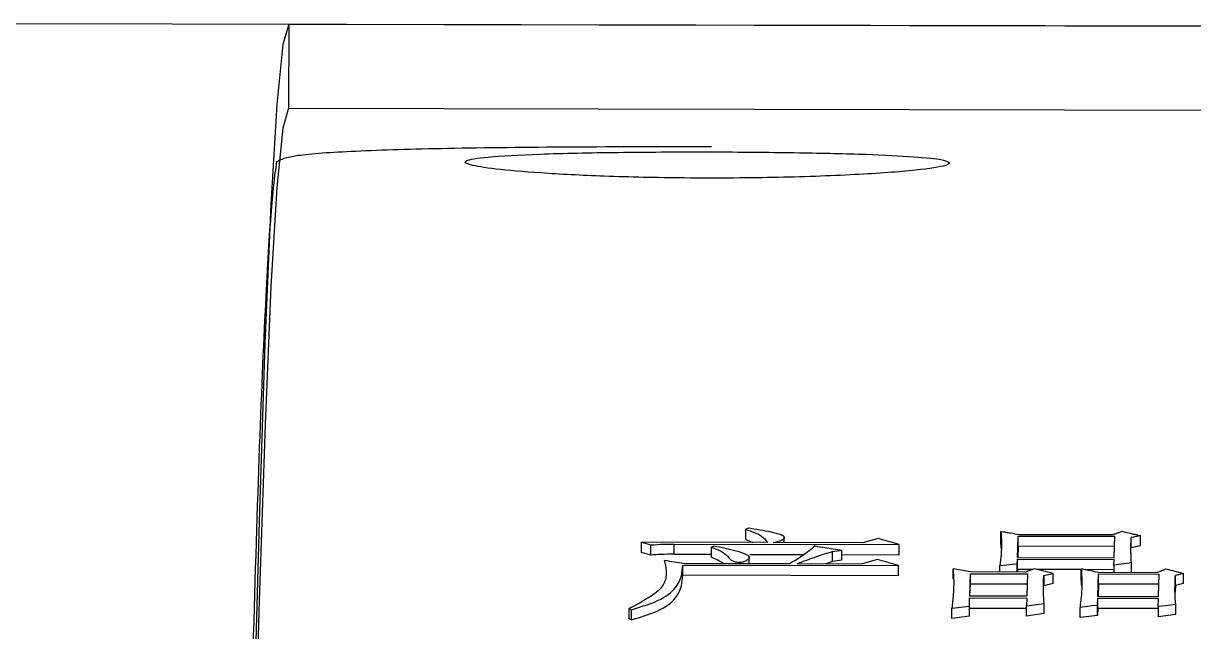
# Model space of a CAD drawing. Header units: millimetres. Extents: x 2448 to 4397, y 790 to 2168.
# Drawn here: x 2842.8 to 2852.57, y 2014.6 to 2019.68 of the extents above; entities that cross this region are included whole.
import ezdxf

# ---------------------------------------------------------------- set-up
doc = ezdxf.new("R2010")
doc.units = ezdxf.units.MM

msp = doc.modelspace()

# ---------------------------------------------------------------- linework, layer by layer
at = {"color": 7, "linetype": 'Continuous', "lineweight": 25}
for p, q in [((2890.9106, 2019.578), (2841.4131, 2019.6838)), ((2845.0129, 2019.6761), (2845.0114, 2018.9754)), ((2845.0129, 2019.6761), (2885.5108, 2019.5896)), ((2845.0114, 2018.9754), (2885.4098, 2018.889)), ((2848.8307, 2015.3699), (2848.8306, 2015.4554)), ((2848.8504, 2015.4636), (2848.8307, 2015.4554)), ((2847.9608, 2015.2609), (2847.9607, 2015.3462)), ((2847.9607, 2015.3462), (2848.0379, 2015.3235)), ((2849.0121, 2015.3439), (2847.9607, 2015.3462)), ((2848.038, 2015.2383), (2848.0379, 2015.3235)), ((2848.233, 2015.2463), (2848.2329, 2015.3315)), ((2848.2329, 2015.3315), (2850.1117, 2015.3274)), ((2848.8307, 2015.3699), (2848.8897, 2015.3441)), ((2849.8104, 2015.3421), (2849.0608, 2015.3437)), ((2849.1513, 2015.3435), (2849.1512, 2015.3945)), ((2849.9381, 2015.3781), (2849.8104, 2015.3421)), ((2850.1117, 2015.3274), (2849.9381, 2015.3781)), ((2850.9655, 2015.3024), (2850.9623, 2015.3515)), ((2851.1014, 2015.2178), (2851.107, 2015.3978)), ((2851.107, 2015.3978), (2851.915, 2015.3961)), ((2851.1172, 2015.4117), (2851.896, 2015.41)), ((2851.9094, 2015.216), (2851.915, 2015.3961)), ((2852.051, 2015.2993), (2852.051, 2015.3846)), ((2848.038, 2015.2383), (2847.9608, 2015.2609)), ((2848.233, 2015.2463), (2848.5431, 2015.2456)), ((2848.5438, 2015.2204), (2848.5437, 2015.3056)), ((2848.8594, 2015.1684), (2848.8593, 2015.2263)), ((2848.8652, 2015.2449), (2849.3194, 2015.2439)), ((2849.555, 2015.2695), (2849.6332, 2015.2806)), ((2849.6333, 2015.2432), (2850.1118, 2015.2422)), ((2850.9656, 2015.3154), (2850.9661, 2015.2917)), ((2851.1071, 2015.3125), (2851.1041, 2015.2178)), ((2851.9123, 2015.3107), (2851.1071, 2015.3125)), ((2852.1295, 2015.3158), (2852.051, 2015.2993)), ((2848.3054, 2015.0702), (2848.3053, 2015.1552)), ((2848.3053, 2015.1552), (2850.1063, 2015.1513)), ((2848.3155, 2015.1696), (2849.2013, 2015.1676)), ((2849.2598, 2015.1675), (2849.8049, 2015.1663)), ((2849.5551, 2015.1843), (2849.5021, 2015.167)), ((2849.6333, 2015.1954), (2849.5551, 2015.1843)), ((2849.9326, 2015.2033), (2849.8049, 2015.1663)), ((2850.1063, 2015.1513), (2849.9326, 2015.2033)), ((2850.7083, 2015.098), (2850.563, 2015.1244)), ((2850.9533, 2015.0975), (2850.9532, 2015.1494)), ((2851.0997, 2015.1635), (2851.1009, 2015.2036)), ((2851.1009, 2015.2036), (2851.9089, 2015.2018)), ((2851.101, 2015.1185), (2851.1009, 2015.2036)), ((2851.1014, 2015.2178), (2851.9094, 2015.216)), ((2851.2445, 2015.1229), (2851.1658, 2015.097)), ((2851.3991, 2015.0849), (2851.2445, 2015.1229)), ((2851.9075, 2015.156), (2851.9089, 2015.2018)), ((2851.9075, 2015.156), (2851.9076, 2015.0954)), ((2852.0542, 2015.0951), (2852.0541, 2015.1729)), ((2850.1064, 2015.0663), (2848.3054, 2015.0702)), ((2850.7022, 2014.8956), (2850.7078, 2015.0835)), ((2850.7078, 2015.0835), (2851.1848, 2015.0825)), ((2851.1658, 2015.097), (2850.7083, 2015.098)), ((2851.101, 2015.1185), (2851.1004, 2015.0972)), ((2851.2302, 2015.1182), (2851.101, 2015.1185)), ((2851.1848, 2015.0825), (2851.1792, 2014.8945)), ((2851.634, 2015.1173), (2851.2639, 2015.1181)), ((2851.3207, 2015.0677), (2851.3991, 2015.0849)), ((2851.9076, 2015.1167), (2851.6722, 2015.1172)), ((2851.773, 2014.8932), (2851.7787, 2015.0812)), ((2851.7787, 2015.0812), (2852.2849, 2015.0801)), ((2851.7791, 2015.0957), (2852.2659, 2015.0946)), ((2852.2793, 2014.8921), (2852.2849, 2015.0801)), ((2852.4209, 2014.9833), (2852.4208, 2015.0682)), ((2850.566, 2014.9802), (2850.5662, 2014.9563)), ((2850.7048, 2014.8956), (2850.7079, 2014.9986)), ((2850.7079, 2014.9986), (2851.1823, 2014.9976)), ((2851.3992, 2015), (2851.3208, 2014.9828)), ((2851.7788, 2014.9963), (2851.7757, 2014.8932)), ((2852.2824, 2014.9952), (2851.7788, 2014.9963)), ((2852.4209, 2014.9833), (2852.4189, 2014.9299)), ((2852.4896, 2015.0005), (2852.4209, 2014.9833)), ((2850.6997, 2014.8119), (2850.7017, 2014.8807)), ((2850.7017, 2014.8807), (2851.1788, 2014.8796)), ((2850.7019, 2014.7961), (2850.7017, 2014.8807)), ((2851.1792, 2014.8945), (2850.7022, 2014.8956)), ((2851.1788, 2014.8796), (2851.1768, 2014.8139)), ((2851.1768, 2014.8139), (2851.3235, 2014.8345)), ((2851.7708, 2014.8186), (2851.7726, 2014.8783)), ((2851.7726, 2014.8783), (2852.2788, 2014.8772)), ((2851.7727, 2014.7937), (2851.7726, 2014.8783)), ((2851.773, 2014.8932), (2852.2793, 2014.8921)), ((2852.2768, 2014.8084), (2852.2788, 2014.8772)), ((2847.8563, 2014.791), (2847.8755, 2014.782)), ((2850.5532, 2014.7942), (2850.6997, 2014.8119)), ((2850.5533, 2014.7097), (2850.5532, 2014.7942)), ((2850.6998, 2014.7274), (2850.7019, 2014.7961)), ((2850.7019, 2014.7961), (2851.1769, 2014.795)), ((2851.1769, 2014.7293), (2851.1768, 2014.8139)), ((2851.3236, 2014.75), (2851.1769, 2014.7293)), ((2851.6244, 2014.7163), (2851.6243, 2014.8009)), ((2851.771, 2014.734), (2851.6244, 2014.7163)), ((2851.7727, 2014.7937), (2851.771, 2014.734)), ((2852.2768, 2014.7926), (2851.7727, 2014.7937)), ((2852.2768, 2014.8084), (2852.2769, 2014.7239)), ((2852.4235, 2014.7416), (2852.2769, 2014.7239)), ((2852.4235, 2014.7416), (2852.4234, 2014.8261)), ((2847.8756, 2014.6975), (2847.8564, 2014.7065)), ((2850.6998, 2014.7274), (2850.5533, 2014.7097))]:
    msp.add_line(p, q, dxfattribs=at)
at = {"color": 7, "linetype": 'Continuous', "lineweight": 25, "flags": 128}
for points in [[(2845.0129, 2019.6761), (2844.9637, 2019.5084), (2844.9141, 2019.0057), (2844.8641, 2018.1704), (2844.8142, 2017.0065), (2844.7645, 2015.5193), (2844.7152, 2013.7158), (2844.6665, 2011.6044), (2844.6188, 2009.195), (2844.5722, 2006.4987), (2844.5269, 2003.5281), (2844.4832, 2000.2972), (2844.4412, 1996.8209), (2844.4012, 1993.1154), (2844.3633, 1989.1981), (2844.3277, 1985.0872), (2844.2946, 1980.8019), (2844.2642, 1976.3622), (2844.2365, 1971.7887), (2844.2117, 1967.1027), (2844.1899, 1962.3262), (2844.1712, 1957.4814), (2844.1558, 1952.5909), (2844.1436, 1947.6775)], [(2845.0114, 2018.9754), (2844.9627, 2018.8092), (2844.9135, 2018.3115), (2844.8641, 2017.4843), (2844.8146, 2016.3317), (2844.7654, 2014.859), (2844.7166, 2013.0731), (2844.6684, 2010.9822), (2844.6211, 2008.5962), (2844.575, 2005.9262), (2844.5302, 2002.9845), (2844.4869, 1999.785), (2844.4453, 1996.3425), (2844.4057, 1992.6732), (2844.3681, 1988.794), (2844.3329, 1984.7231), (2844.3001, 1980.4795), (2844.2699, 1976.083), (2844.2425, 1971.554), (2844.218, 1966.9137), (2844.2054, 1964.2491)], [(2850.9623, 2015.3515), (2850.9623, 2015.3993), (2850.9622, 2015.4369)], [(2850.1118, 2015.2422), (2850.1118, 2015.2899), (2850.1117, 2015.3274)], [(2851.1071, 2015.3125), (2851.107, 2015.3603), (2851.107, 2015.3978)], [(2852.1295, 2015.3158), (2852.1294, 2015.3636), (2852.1294, 2015.4011)], [(2848.5436, 2015.3056), (2848.5535, 2015.3098), (2848.5633, 2015.314)], [(2849.5551, 2015.1843), (2849.555, 2015.232), (2849.555, 2015.2695)], [(2849.6333, 2015.1954), (2849.6333, 2015.2431), (2849.6332, 2015.2806)], [(2850.1064, 2015.0663), (2850.1063, 2015.1139), (2850.1063, 2015.1513)], [(2850.5631, 2015.0394), (2850.5631, 2015.087), (2850.563, 2015.1244)], [(2851.0997, 2015.1635), (2851.0565, 2015.1593), (2851.0132, 2015.1552), (2850.9532, 2015.1494)], [(2851.0998, 2015.0972), (2851.0997, 2015.1261), (2851.0997, 2015.1635)], [(2851.6341, 2015.0399), (2851.634, 2015.0875), (2851.634, 2015.1249)], [(2852.0541, 2015.1729), (2852.0116, 2015.168), (2851.9691, 2015.1631), (2851.9075, 2015.156)], [(2850.7079, 2014.9986), (2850.7079, 2015.0462), (2850.7078, 2015.0835)], [(2851.3207, 2015.0677), (2851.3207, 2015.0201), (2851.3208, 2014.9828)], [(2851.3992, 2015), (2851.3991, 2015.0476), (2851.3991, 2015.0849)], [(2851.7788, 2014.9963), (2851.7787, 2015.0438), (2851.7787, 2015.0812)], [(2852.4896, 2015.0005), (2852.4896, 2015.0481), (2852.4895, 2015.0854)], [(2851.3236, 2014.75), (2851.3235, 2014.7973), (2851.3235, 2014.8345)], [(2847.8564, 2014.7065), (2847.8564, 2014.7372), (2847.8563, 2014.7641), (2847.8563, 2014.791)], [(2847.8756, 2014.6975), (2847.8756, 2014.7282), (2847.8755, 2014.7551), (2847.8755, 2014.782)], [(2850.6998, 2014.7274), (2850.6998, 2014.7747), (2850.6997, 2014.8119)], [(2851.7708, 2014.8186), (2851.7283, 2014.8134), (2851.6859, 2014.8083), (2851.6243, 2014.8009)], [(2851.771, 2014.734), (2851.7709, 2014.7814), (2851.7708, 2014.8186)], [(2852.4234, 2014.8261), (2852.3809, 2014.821), (2852.3384, 2014.8159), (2852.2768, 2014.8084)]]:
    msp.add_lwpolyline(points, dxfattribs=at)
at = {"color": 7, "linetype": 'Continuous', "lineweight": 25}
for points, knots in [([(2844.9125, 2018.5292), (2844.9491, 2018.5475), (2845.0223, 2018.5842), (2845.5469, 2018.6197), (2846.3339, 2018.6426), (2847.3694, 2018.6543), (2848.1482, 2018.6542), (2848.5445, 2018.6542)], [0, 0, 0, 0, 0.184904, 0.370075, 0.564934, 0.778648, 1, 1, 1, 1]), ([(2850.5372, 2018.5168), (2850.5207, 2018.5274), (2850.4876, 2018.5487), (2850.2064, 2018.5738), (2849.7756, 2018.593), (2849.1882, 2018.6056), (2848.4869, 2018.611), (2847.7497, 2018.6076), (2847.0996, 2018.5939), (2846.6545, 2018.5697), (2846.4635, 2018.5375), (2846.4997, 2018.5016), (2846.7224, 2018.4652), (2847.1112, 2018.4309), (2847.6561, 2018.4031), (2848.3312, 2018.388), (2849.0689, 2018.3918), (2849.7579, 2018.4161), (2850.2668, 2018.4542), (2850.5057, 2018.4903), (2850.5291, 2018.51), (2850.5372, 2018.5168)], [0, 0, 0, 0, 0.045822, 0.091814, 0.140485, 0.193898, 0.252615, 0.314733, 0.376987, 0.434762, 0.486088, 0.532887, 0.578622, 0.626347, 0.678147, 0.735419, 0.797023, 0.859506, 0.918953, 0.972133, 1, 1, 1, 1]), ([(2844.203, 1964.2513), (2844.2048, 1964.7099), (2844.2134, 1967.005), (2844.2313, 1971.095), (2844.2598, 1976.4138), (2844.2954, 1982.0859), (2844.3399, 1987.9943), (2844.394, 1993.9675), (2844.4533, 1999.4429), (2844.5173, 2004.3306), (2844.585, 2008.5911), (2844.6493, 2011.8577), (2844.7089, 2014.2741), (2844.7629, 2016.0225), (2844.815, 2017.294), (2844.865, 2018.1513), (2844.8967, 2018.4032), (2844.9125, 2018.5292)], [0, 0, 0, 0, 0.015982, 0.079971, 0.143956, 0.207938, 0.29112, 0.374568, 0.45775, 0.540927, 0.624368, 0.707543, 0.76895, 0.830357, 0.891763, 0.945879, 1, 1, 1, 1]), ([(2848.8306, 2015.4554), (2848.8814, 2015.437), (2848.9712, 2015.4046), (2848.9997, 2015.3623), (2849.0121, 2015.3439)], [0, 0, 0, 0, 0.565821, 1, 1, 1, 1]), ([(2849.0608, 2015.3437), (2849.0791, 2015.3482), (2849.1151, 2015.3571), (2849.1487, 2015.3716), (2849.1573, 2015.3842), (2849.1534, 2015.3957), (2849.1156, 2015.4131), (2849.0138, 2015.4378), (2848.9153, 2015.4534), (2848.8504, 2015.4636)], [0, 0, 0, 0, 0.1207964, 0.2377542, 0.2839081, 0.3303299, 0.4243308, 0.6202445, 1, 1, 1, 1]), ([(2850.9622, 2015.4369), (2850.9651, 2015.4055), (2850.9708, 2015.3427), (2850.965, 2015.2468), (2850.9571, 2015.1819), (2850.9532, 2015.1494)], [0, 0, 0, 0, 0.333348, 0.666568, 1, 1, 1, 1]), ([(2850.9622, 2015.4369), (2850.9755, 2015.4348), (2851.0022, 2015.4304), (2851.0538, 2015.422), (2851.0922, 2015.4158), (2851.1172, 2015.4117)], [0, 0, 0, 0, 0.2577875, 0.515575, 1, 1, 1, 1]), ([(2851.896, 2015.41), (2851.9061, 2015.4135), (2851.9242, 2015.4199), (2851.9505, 2015.429), (2851.9667, 2015.4346), (2851.9747, 2015.4375)], [0, 0, 0, 0, 0.384046, 0.692023, 1, 1, 1, 1]), ([(2851.9747, 2015.4375), (2852.0005, 2015.4314), (2852.0392, 2015.4224), (2852.0907, 2015.4102), (2852.1165, 2015.4042), (2852.1294, 2015.4011)], [0, 0, 0, 0, 0.5, 0.75, 1, 1, 1, 1]), ([(2848.0379, 2015.3235), (2848.0738, 2015.3263), (2848.138, 2015.3311), (2848.2038, 2015.3314), (2848.2329, 2015.3315)], [0, 0, 0, 0, 0.558776, 1, 1, 1, 1]), ([(2852.0541, 2015.1729), (2852.0521, 2015.2054), (2852.0491, 2015.2543), (2852.0496, 2015.3248), (2852.0505, 2015.3627), (2852.051, 2015.3846)], [0, 0, 0, 0, 0.4566215, 0.6849212, 1, 1, 1, 1]), ([(2852.1294, 2015.4011), (2852.1228, 2015.3998), (2852.1098, 2015.397), (2852.0902, 2015.3929), (2852.0706, 2015.3888), (2852.0575, 2015.386), (2852.051, 2015.3846)], [0, 0, 0, 0, 0.2500001, 0.5000003, 0.7500004, 1, 1, 1, 1]), ([(2848.233, 2015.2463), (2848.196, 2015.246), (2848.1301, 2015.2456), (2848.0661, 2015.2405), (2848.038, 2015.2383)], [0, 0, 0, 0, 0.5611538, 1, 1, 1, 1]), ([(2848.5437, 2015.3056), (2848.57, 2015.2951), (2848.6265, 2015.2725), (2848.6875, 2015.2326), (2848.6984, 2015.1965), (2848.7446, 2015.1826), (2848.7647, 2015.18), (2848.7857, 2015.1797), (2848.8065, 2015.1824), (2848.8297, 2015.1896), (2848.849, 2015.2005), (2848.864, 2015.2138), (2848.8604, 2015.2283), (2848.8287, 2015.2501), (2848.7281, 2015.2807), (2848.6289, 2015.3013), (2848.564, 2015.3138), (2848.5633, 2015.314)], [0, 0, 0, 0, 0.118915, 0.255033, 0.3903, 0.410217, 0.430101, 0.450488, 0.468438, 0.491867, 0.540043, 0.576412, 0.613196, 0.663362, 0.784679, 0.997714, 1, 1, 1, 1]), ([(2848.6472, 2015.1689), (2848.6212, 2015.1844), (2848.5909, 2015.2026), (2848.5497, 2015.2181), (2848.5438, 2015.2204)], [0, 0, 0, 0, 0.85571, 1, 1, 1, 1]), ([(2849.4104, 2015.3149), (2849.3776, 2015.2873), (2849.3314, 2015.2483), (2849.2542, 2015.2001), (2849.219, 2015.1785), (2849.2013, 2015.1676)], [0, 0, 0, 0, 0.550283, 0.775099, 1, 1, 1, 1]), ([(2849.2598, 2015.1675), (2849.2866, 2015.1776), (2849.3401, 2015.1977), (2849.436, 2015.2326), (2849.5103, 2015.2556), (2849.555, 2015.2695)], [0, 0, 0, 0, 0.284329, 0.568686, 1, 1, 1, 1]), ([(2849.4104, 2015.3149), (2849.4374, 2015.3108), (2849.488, 2015.303), (2849.5623, 2015.2915), (2849.6096, 2015.2842), (2849.6332, 2015.2806)], [0, 0, 0, 0, 0.363875, 0.681938, 1, 1, 1, 1]), ([(2852.0511, 2015.2121), (2852.0507, 2015.2269), (2852.05, 2015.249), (2852.0499, 2015.2582), (2852.0499, 2015.2612)], [0, 0, 0, 0, 0.668607, 1, 1, 1, 1]), ([(2848.1508, 2015.1957), (2848.1686, 2015.1155), (2848.2007, 2014.9714), (2847.9621, 2014.8464), (2847.8563, 2014.791)], [0, 0, 0, 0, 0.556731, 1, 1, 1, 1]), ([(2847.8755, 2014.782), (2847.9652, 2014.8096), (2848.1414, 2014.8639), (2848.2918, 2014.9989), (2848.3002, 2015.096), (2848.3053, 2015.1552)], [0, 0, 0, 0, 0.2883621, 0.5664153, 1, 1, 1, 1]), ([(2848.1508, 2015.1957), (2848.1782, 2015.1914), (2848.2331, 2015.1827), (2848.288, 2015.1739), (2848.3155, 2015.1696)], [0, 0, 0, 0, 0.4998834, 1, 1, 1, 1]), ([(2850.563, 2015.1244), (2850.5657, 2015.0897), (2850.5711, 2015.0182), (2850.5663, 2014.9268), (2850.5593, 2014.8513), (2850.5552, 2014.8132), (2850.5532, 2014.7942)], [0, 0, 0, 0, 0.320886, 0.660346, 0.83017, 1, 1, 1, 1]), ([(2851.634, 2015.1249), (2851.6358, 2015.1002), (2851.6395, 2015.0509), (2851.6399, 2014.9722), (2851.6338, 2014.889), (2851.6275, 2014.8302), (2851.6243, 2014.8009)], [0, 0, 0, 0, 0.2326628, 0.4653423, 0.7326393, 1, 1, 1, 1]), ([(2851.634, 2015.1249), (2851.6468, 2015.1223), (2851.6723, 2015.1172), (2851.7207, 2015.1075), (2851.7563, 2015.1003), (2851.7791, 2015.0957)], [0, 0, 0, 0, 0.264295, 0.52859, 1, 1, 1, 1]), ([(2852.2659, 2015.0946), (2852.276, 2015.0983), (2852.2941, 2015.1049), (2852.3204, 2015.1145), (2852.3365, 2015.1204), (2852.3446, 2015.1233)], [0, 0, 0, 0, 0.384046, 0.692023, 1, 1, 1, 1]), ([(2852.3446, 2015.1233), (2852.3688, 2015.117), (2852.405, 2015.1076), (2852.4533, 2015.0949), (2852.4774, 2015.0886), (2852.4895, 2015.0854)], [0, 0, 0, 0, 0.5, 0.75, 1, 1, 1, 1]), ([(2847.8756, 2014.6975), (2847.9653, 2014.7251), (2848.1415, 2014.7793), (2848.2919, 2014.9141), (2848.3003, 2015.0111), (2848.3054, 2015.0702)], [0, 0, 0, 0, 0.288478, 0.566518, 1, 1, 1, 1]), ([(2851.3235, 2014.8345), (2851.3212, 2014.8783), (2851.3181, 2014.9394), (2851.3195, 2015.0167), (2851.3203, 2015.0507), (2851.3207, 2015.0677)], [0, 0, 0, 0, 0.5573376, 0.7786669, 1, 1, 1, 1]), ([(2851.6374, 2014.9913), (2851.6374, 2014.9919), (2851.6373, 2014.9941), (2851.637, 2014.9979), (2851.6367, 2015.0026), (2851.6364, 2015.0073), (2851.6361, 2015.0119), (2851.6358, 2015.0166), (2851.6354, 2015.0213), (2851.6351, 2015.026), (2851.6347, 2015.0322), (2851.6343, 2015.0368), (2851.6341, 2015.0399)], [0, 0, 0, 0, 0.039314, 0.135432, 0.23155, 0.327668, 0.423787, 0.519905, 0.616023, 0.712142, 0.80826, 1, 1, 1, 1]), ([(2852.4234, 2014.8261), (2852.421, 2014.8585), (2852.4169, 2014.9154), (2852.4178, 2014.996), (2852.4198, 2015.0441), (2852.4208, 2015.0682)], [0, 0, 0, 0, 0.396039, 0.697993, 1, 1, 1, 1]), ([(2852.4895, 2015.0854), (2852.4838, 2015.084), (2852.4723, 2015.0811), (2852.4552, 2015.0768), (2852.438, 2015.0725), (2852.4266, 2015.0696), (2852.4208, 2015.0682)], [0, 0, 0, 0, 0.25, 0.5, 0.750001, 1, 1, 1, 1]), ([(2851.6375, 2014.991), (2851.6375, 2014.9913), (2851.6374, 2014.9935), (2851.638, 2014.9719), (2851.6379, 2014.962), (2851.6379, 2014.959)], [0, 0, 0, 0, 0.077067, 0.716745, 1, 1, 1, 1]), ([(2852.4189, 2014.905), (2852.4188, 2014.9076), (2852.4184, 2014.9246), (2852.4186, 2014.9276), (2852.4188, 2014.9301)], [0, 0, 0, 0, 0.152694, 1, 1, 1, 1])]:
    msp.add_open_spline(points, degree=3, knots=knots, dxfattribs=at)

doc.saveas('drawing.dxf')
